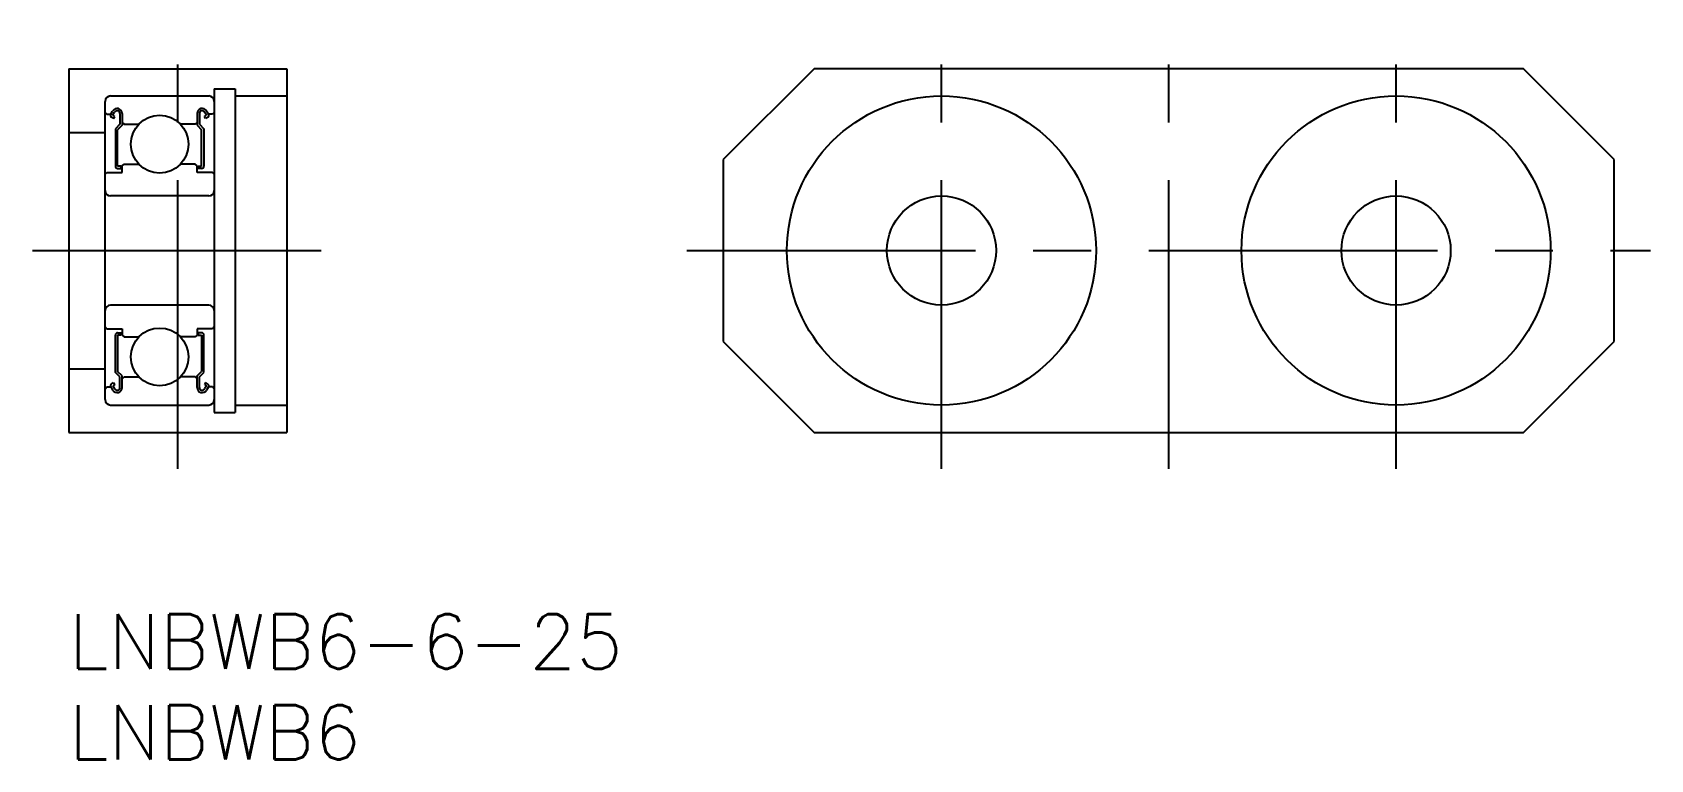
# Model space of a CAD drawing. Extents: x -2 to 87, y -8 to 32.
import ezdxf

# ---------------------------------------------------------------- set-up
doc = ezdxf.new("R2010")
doc.units = 0
doc.header["$LTSCALE"] = 0.5
doc.linetypes.add('CENTER', pattern=[50.8, 31.75, -6.35, 6.35, -6.35])
for name, color, linetype in [('MSM_CENTER', 1, 'CENTER'), ('MSM_CONTINUOUS', 7, 'CONTINUOUS'), ('MSM_PART_NUMBER', 7, 'CONTINUOUS')]:
    doc.layers.add(name, color=color, linetype=linetype)
doc.styles.get("Standard").update_dxf_attribs({"font": 'txt.shx', "height": 3, "bigfont": 'bigfont.shx'})

# ---------------------------------------------------------------- blocks, each defined once
blk = doc.blocks.new('*U18')
at = {"layer": 'MSM_PART_NUMBER'}
blk.add_text('LNBWB6-6-25', height=3, dxfattribs=at).set_placement((0, -3))
blk = doc.blocks.new('*U19')
at = {"layer": 'MSM_PART_NUMBER'}
blk.add_text('LNBWB6', height=3, dxfattribs=at).set_placement((0, -8))

msp = doc.modelspace()

# ---------------------------------------------------------------- linework, layer by layer
at = {"layer": 'MSM_CENTER'}
for p, q in [((6, 8), (6, 32)), ((48, 8), (48, 32)), ((60.5, 8), (60.5, 32)), ((73, 8), (73, 32)), ((-2, 20), (14, 20)), ((34, 20), (87, 20))]:
    msp.add_line(p, q, dxfattribs=at)
at = {"layer": 'MSM_CONTINUOUS'}
for p, q in [((0, 30), (12, 30)), ((0, 30), (0, 10)), ((12, 30), (12, 10)), ((41, 30), (36, 25)), ((80, 30), (41, 30)), ((85, 25), (80, 30)), ((2.3, 28.5), (7.7, 28.5)), ((8, 28.9), (8, 11.1)), ((8, 28.9), (9.15, 28.9)), ((9.15, 28.9), (9.15, 11.1)), ((9.15, 28.5), (12, 28.5)), ((2, 11.8), (2, 28.2)), ((2, 27.6), (2.1, 27.5)), ((2.314, 27.5), (2.416, 27.673)), ((2.423, 27.437), (2.525, 27.61)), ((7.577, 27.437), (7.475, 27.61)), ((7.686, 27.5), (7.584, 27.673)), ((8, 27.6), (7.9, 27.5)), ((2.1, 27.5), (2.314, 27.5)), ((2.36, 27.329), (2.469, 27.266)), ((2.531, 27.374), (2.423, 27.437)), ((2.469, 27.266), (2.531, 27.374)), ((2.816, 26.95), (2.565, 26.699)), ((2.942, 26.898), (2.691, 26.647)), ((2.816, 27.532), (2.816, 26.95)), ((2.942, 27.532), (2.942, 26.898)), ((2.942, 27.05), (3.042, 26.95)), ((3.042, 26.95), (3.855, 26.95)), ((6.958, 26.95), (6.145, 26.95)), ((7.058, 27.05), (6.958, 26.95)), ((7.058, 27.532), (7.058, 26.898)), ((7.058, 26.898), (7.309, 26.647)), ((7.184, 27.532), (7.184, 26.95)), ((7.184, 26.95), (7.435, 26.699)), ((7.469, 27.374), (7.577, 27.437)), ((7.531, 27.266), (7.469, 27.374)), ((7.64, 27.329), (7.531, 27.266)), ((7.9, 27.5), (7.686, 27.5)), ((0, 26.5), (2, 26.5)), ((2.565, 26.699), (2.565, 24.646)), ((2.691, 24.646), (2.691, 26.647)), ((7.309, 24.646), (7.309, 26.647)), ((7.435, 26.699), (7.435, 24.646)), ((36, 25), (36, 15)), ((85, 15), (85, 25)), ((2, 24.2), (2.1, 24.3)), ((2.1, 24.3), (2.942, 24.3)), ((2.879, 24.646), (2.691, 24.646)), ((2.691, 24.52), (2.879, 24.52)), ((2.879, 24.52), (2.879, 24.646)), ((2.942, 24.65), (3.042, 24.75)), ((2.942, 24.3), (2.942, 24.65)), ((3.042, 24.75), (3.855, 24.75)), ((6.958, 24.75), (6.145, 24.75)), ((7.058, 24.65), (6.958, 24.75)), ((7.058, 24.3), (7.058, 24.65)), ((7.9, 24.3), (7.058, 24.3)), ((7.121, 24.646), (7.309, 24.646)), ((7.121, 24.52), (7.121, 24.646)), ((7.309, 24.52), (7.121, 24.52)), ((8, 24.2), (7.9, 24.3)), ((7.7, 23), (2.3, 23)), ((6.35, 23), (6.35, 23)), ((7.7, 17), (2.3, 17)), ((2, 15.8), (2.1, 15.7)), ((2.1, 15.7), (2.942, 15.7)), ((2.565, 13.301), (2.565, 15.354)), ((2.691, 15.48), (2.879, 15.48)), ((2.879, 15.354), (2.691, 15.354)), ((2.691, 15.354), (2.691, 13.353)), ((2.879, 15.48), (2.879, 15.354)), ((2.942, 15.7), (2.942, 15.35)), ((2.942, 15.35), (3.042, 15.25)), ((3.042, 15.25), (3.855, 15.25)), ((6.958, 15.25), (6.145, 15.25)), ((7.058, 15.35), (6.958, 15.25)), ((7.058, 15.7), (7.058, 15.35)), ((7.9, 15.7), (7.058, 15.7)), ((7.309, 15.48), (7.121, 15.48)), ((7.121, 15.48), (7.121, 15.354)), ((7.121, 15.354), (7.309, 15.354)), ((7.309, 15.354), (7.309, 13.353)), ((7.435, 13.301), (7.435, 15.354)), ((8, 15.8), (7.9, 15.7)), ((36, 15), (41, 10)), ((80, 10), (85, 15)), ((0, 13.5), (2, 13.5)), ((2.942, 13.102), (2.691, 13.353)), ((7.058, 13.102), (7.309, 13.353)), ((2, 12.4), (2.1, 12.5)), ((2.1, 12.5), (2.314, 12.5)), ((2.314, 12.5), (2.416, 12.327)), ((2.36, 12.671), (2.469, 12.734)), ((2.531, 12.626), (2.423, 12.563)), ((2.423, 12.563), (2.525, 12.39)), ((2.469, 12.734), (2.531, 12.626)), ((2.816, 13.05), (2.565, 13.301)), ((2.816, 12.468), (2.816, 13.05)), ((2.942, 12.468), (2.942, 13.102)), ((2.942, 12.95), (3.042, 13.05)), ((3.042, 13.05), (3.855, 13.05)), ((6.958, 13.05), (6.145, 13.05)), ((7.058, 12.95), (6.958, 13.05)), ((7.058, 12.468), (7.058, 13.102)), ((7.184, 13.05), (7.435, 13.301)), ((7.184, 12.468), (7.184, 13.05)), ((7.531, 12.734), (7.469, 12.626)), ((7.469, 12.626), (7.577, 12.563)), ((7.577, 12.563), (7.475, 12.39)), ((7.64, 12.671), (7.531, 12.734)), ((7.686, 12.5), (7.584, 12.327)), ((7.9, 12.5), (7.686, 12.5)), ((8, 12.4), (7.9, 12.5)), ((2.3, 11.5), (7.7, 11.5)), ((8, 11.1), (9.15, 11.1)), ((9.15, 11.5), (12, 11.5)), ((0, 10), (12, 10)), ((41, 10), (80, 10))]:
    msp.add_line(p, q, dxfattribs=at)
for centre, radius in [((48, 20), 8.5), ((73, 20), 8.5), ((5, 25.85), 1.587), ((48, 20), 3), ((73, 20), 3), ((5, 14.15), 1.587)]:
    msp.add_circle(centre, radius, dxfattribs=at)
for centre, radius, start, end in [((2.3, 28.2), 0.3, 90, 180), ((7.7, 28.2), 0.3, 0, 90), ((2.66, 27.532), 0.282, 0, 150.00169), ((2.66, 27.532), 0.156, 0, 150.00191), ((7.34, 27.532), 0.282, 29.99831, 180), ((7.34, 27.532), 0.156, 29.99809, 180), ((2.423, 27.437), 0.126, 149.99264, 240.00259), ((7.577, 27.437), 0.126, 299.99741, 30.00736), ((2.691, 24.646), 0.126, 180.00005, 270.00003), ((7.309, 24.646), 0.126, 269.99997, 359.99995), ((2.3, 23.3), 0.3, 180, 270), ((7.7, 23.3), 0.3, 270, 0), ((2.3, 16.7), 0.3, 90, 180), ((7.7, 16.7), 0.3, 0, 90), ((2.691, 15.354), 0.126, 89.99997, 179.99995), ((7.309, 15.354), 0.126, 0.00005, 90.00003), ((2.423, 12.563), 0.126, 119.99741, 210.00736), ((2.66, 12.468), 0.282, 209.99831, 0), ((2.66, 12.468), 0.156, 209.99809, 0), ((7.34, 12.468), 0.282, 180, 330.00169), ((7.34, 12.468), 0.156, 180, 330.00191), ((7.577, 12.563), 0.126, 329.99264, 60.00259), ((2.3, 11.8), 0.3, 180, 270), ((7.7, 11.8), 0.3, 270, 0)]:
    msp.add_arc(centre, radius, start, end, dxfattribs=at)

# ---------------------------------------------------------------- block references
for name in ['*U18', '*U19']:
    msp.add_blockref(name, (0, 0), dxfattribs=at)

doc.saveas('drawing.dxf')
